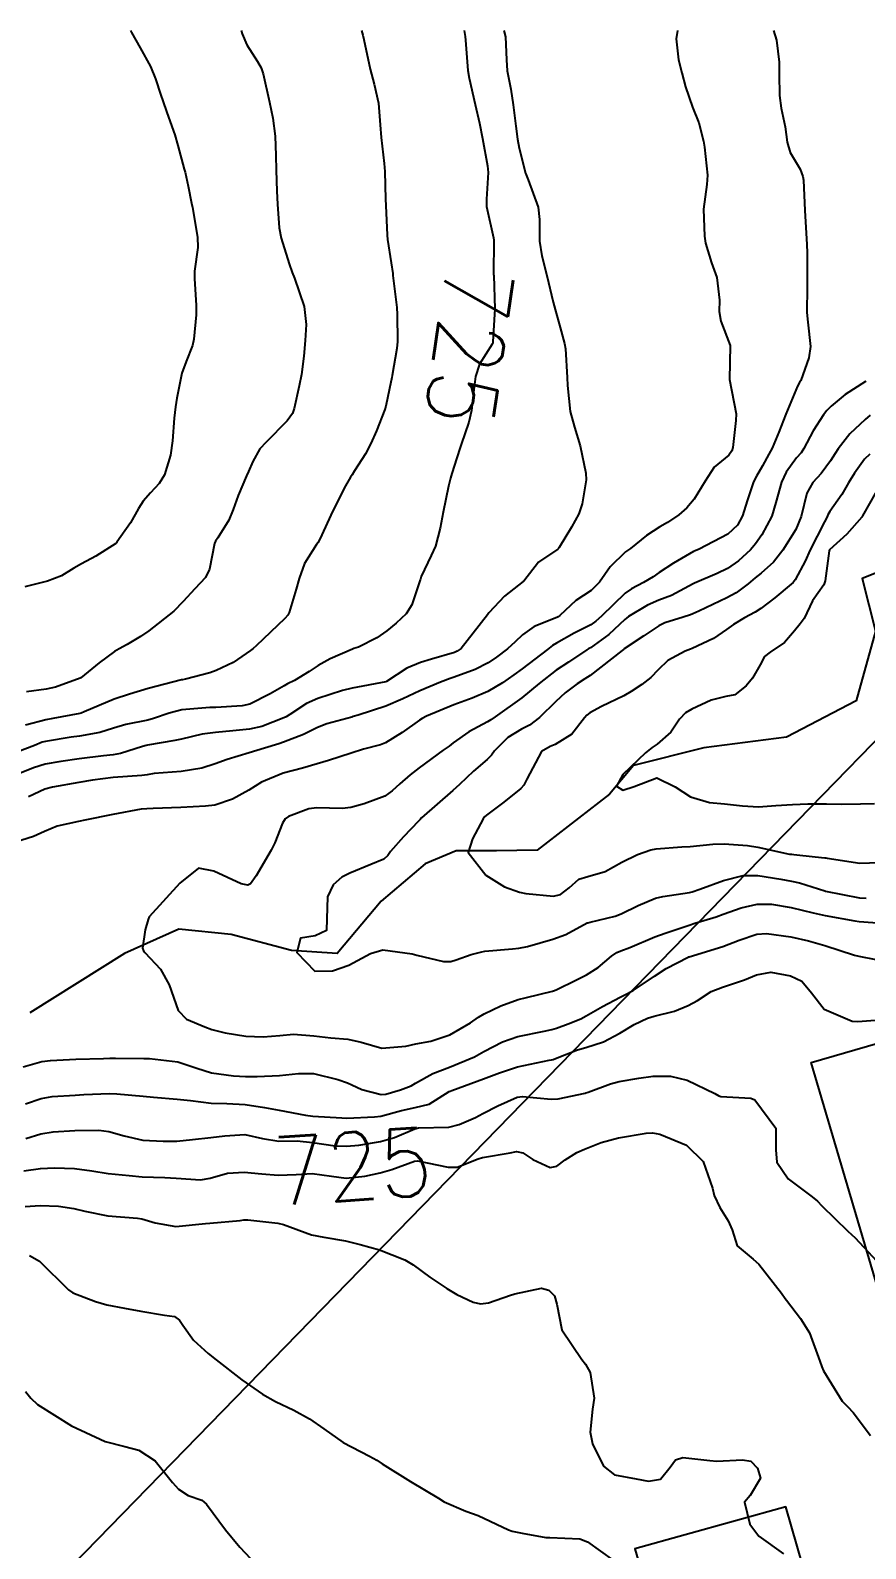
# Model space of a CAD drawing. Header units: metres. Extents: x 298520 to 308411, y 7433745 to 7450750.
# Drawn here: x 298642.4 to 298691.5, y 7450660.7 to 7450750 of the extents above; entities that cross this region are included whole.
import ezdxf
from ezdxf.enums import TextEntityAlignment as Align

# ---------------------------------------------------------------- set-up
doc = ezdxf.new("R2010")
doc.units = ezdxf.units.M
doc.header["$LTSCALE"] = 10
doc.linetypes.add('CONTINUO', pattern=[0])
for name, color, linetype in [('Cotas', 45, 'Continuous'), ('Curvas de Nivel 1m', 11, 'Continuous'), ('Curvas de Nivel 5m', 15, 'Continuous'), ('Edificações', 30, 'Continuous'), ('Hidrografia', 140, 'Continuous'), ('TEXTO', 45, 'Continuous')]:
    doc.layers.add(name, color=color, linetype=linetype)
doc.styles.add('Style-STANDARD', font='STANDARD.shx')

msp = doc.modelspace()

# ---------------------------------------------------------------- linework, layer by layer
at = {"layer": 'Curvas de Nivel 1m', "flags": 128}
for points, elevation in [([(298686.113, 7450749.95), (298686.298, 7450749.382), (298686.455, 7450748.075), (298686.464, 7450747.379), (298686.481, 7450746.12), (298686.571, 7450745.377), (298686.804, 7450744.286), (298686.935, 7450743.372), (298687.099, 7450742.771), (298687.687, 7450741.784), (298687.858, 7450741.358), (298687.89, 7450741.147), (298687.973, 7450739.357), (298687.988, 7450739.018), (298688.086, 7450737.355), (298688.113, 7450736.87), (298688.111, 7450735.355), (298688.109, 7450734.852), (298688.091, 7450733.355), (298688.144, 7450732.788), (298688.303, 7450731.353), (298688.209, 7450730.697), (298687.736, 7450729.358), (298687.658, 7450729.232), (298687.529, 7450729.016), (298686.842, 7450727.37), (298686.435, 7450726.309), (298686.036, 7450725.382), (298685.85, 7450725.022), (298685.477, 7450724.343), (298685.123, 7450723.739), (298684.948, 7450723.395), (298684.566, 7450722.285), (298684.295, 7450721.401), (298683.995, 7450720.846), (298683.432, 7450720.312), (298681.743, 7450719.435), (298681.515, 7450719.345), (298681.421, 7450719.304), (298680.245, 7450718.617), (298679.402, 7450718.057), (298679.043, 7450717.819), (298678.469, 7450717.469), (298677.757, 7450717.108), (298677.387, 7450716.854), (298675.996, 7450715.501), (298675.674, 7450715.2), (298675.365, 7450714.996), (298674.387, 7450714.49), (298673.349, 7450713.91), (298673.117, 7450713.763), (298672.816, 7450713.538), (298671.331, 7450712.394), (298670.844, 7450712.049), (298670.166, 7450711.572), (298669.318, 7450711.056), (298668.393, 7450710.668), (298667.31, 7450710.282), (298665.709, 7450709.624), (298665.446, 7450709.483), (298665.299, 7450709.379), (298664.279, 7450708.649), (298663.279, 7450708.047), (298662.997, 7450707.934), (298661.99, 7450707.669), (298661.271, 7450707.441), (298659.944, 7450707.015), (298659.264, 7450706.808), (298658.405, 7450706.565), (298657.258, 7450706.265), (298655.99, 7450705.739), (298655.248, 7450705.261), (298654.277, 7450704.726), (298653.239, 7450704.39), (298652.702, 7450704.312), (298651.237, 7450704.243), (298649.609, 7450704.186), (298649.236, 7450704.174), (298648.917, 7450704.142), (298647.233, 7450703.84), (298645.593, 7450703.499), (298645.226, 7450703.424), (298643.962, 7450703.142), (298643.217, 7450702.834), (298642.58, 7450702.528), (298641.206, 7450702.115)], 722), ([(298670.249, 7450749.95), (298670.352, 7450749.571), (298670.408, 7450748.219), (298670.444, 7450747.57), (298670.668, 7450746.492), (298670.811, 7450745.564), (298670.962, 7450744.313), (298671.066, 7450743.56), (298671.156, 7450743.016), (298671.534, 7450741.552), (298671.677, 7450741.159), (298672.265, 7450739.544), (298672.36, 7450738.828), (298672.359, 7450737.543), (298672.484, 7450736.682), (298672.776, 7450735.538), (298673.162, 7450733.961), (298673.268, 7450733.533), (298673.572, 7450732.465), (298673.826, 7450731.527), (298673.874, 7450731.212), (298673.983, 7450729.526), (298674.004, 7450729.057), (298674.161, 7450727.524), (298674.41, 7450726.615), (298674.753, 7450725.517), (298675.084, 7450723.899), (298675.103, 7450723.514), (298674.867, 7450722.097), (298674.666, 7450721.518), (298674.228, 7450720.729), (298673.511, 7450719.529), (298673.473, 7450719.479), (298673.422, 7450719.446), (298672.287, 7450718.67), (298671.428, 7450717.559), (298671.393, 7450717.526), (298670.283, 7450716.672), (298669.374, 7450715.694), (298669.327, 7450715.627), (298669.295, 7450715.581), (298668.456, 7450714.49), (298667.745, 7450713.596), (298667.515, 7450713.433), (298667.349, 7450713.368), (298665.997, 7450712.966), (298665.34, 7450712.767), (298664.537, 7450712.436), (298663.349, 7450711.65), (298663.323, 7450711.636), (298663.3, 7450711.627), (298661.319, 7450711.269), (298660.766, 7450711.127), (298659.313, 7450710.659), (298658.649, 7450710.368), (298657.653, 7450709.716), (298657.44, 7450709.579), (298657.3, 7450709.513), (298656.02, 7450709.011), (298655.289, 7450708.841), (298654.304, 7450708.744), (298653.286, 7450708.656), (298652.504, 7450708.558), (298651.28, 7450708.267), (298650.898, 7450708.176), (298649.274, 7450707.909), (298649.203, 7450707.892), (298648.991, 7450707.823), (298647.691, 7450707.413), (298647.268, 7450707.342), (298646.701, 7450707.282), (298645.265, 7450707.099), (298644.191, 7450706.953), (298643.262, 7450706.788), (298642.58, 7450706.576), (298641.254, 7450706.049)], 724), ([(298648.29, 7450749.95), (298648.343, 7450749.832), (298648.855, 7450748.915), (298649.456, 7450747.823), (298649.746, 7450747.105), (298650.066, 7450746.145), (298650.18, 7450745.813), (298650.414, 7450745.119), (298650.883, 7450743.802), (298651.072, 7450743.175), (298651.444, 7450741.794), (298651.493, 7450741.605), (298651.673, 7450740.788), (298651.873, 7450739.788), (298651.922, 7450739.524), (298652.223, 7450737.784), (298652.24, 7450737.17), (298652.058, 7450735.786), (298652.051, 7450735.341), (298652.156, 7450733.784), (298652.142, 7450733.22), (298652.01, 7450731.786), (298651.93, 7450731.415), (298651.55, 7450730.475), (298651.305, 7450729.794), (298651.002, 7450728.316), (298650.929, 7450727.799), (298650.853, 7450727.146), (298650.76, 7450725.801), (298650.642, 7450724.96), (298650.282, 7450723.808), (298649.977, 7450723.3), (298649.457, 7450722.745), (298649.018, 7450722.255), (298648.758, 7450721.827), (298648.276, 7450720.99), (298647.483, 7450719.839), (298647.46, 7450719.802), (298647.422, 7450719.768), (298646.24, 7450719.022), (298645.404, 7450718.571), (298644.955, 7450718.311), (298644.218, 7450717.878), (298643.39, 7450717.552), (298642.067, 7450717.223)], 728), ([(298661.885, 7450749.95), (298661.961, 7450749.668), (298662.023, 7450749.415), (298662.395, 7450747.664), (298662.629, 7450746.776), (298662.878, 7450745.659), (298662.981, 7450744.39), (298663.032, 7450743.657), (298663.218, 7450742.125), (298663.258, 7450741.654), (298663.298, 7450740.022), (298663.3, 7450739.654), (298663.378, 7450737.912), (298663.412, 7450737.652), (298663.619, 7450736.283), (298663.711, 7450735.649), (298663.724, 7450735.536), (298663.949, 7450733.646), (298663.983, 7450733.242), (298664.004, 7450731.646), (298663.958, 7450731.247), (298663.684, 7450729.649), (298663.659, 7450729.531), (298663.532, 7450728.89), (298663.311, 7450727.857), (298663.249, 7450727.653), (298662.757, 7450726.401), (298662.432, 7450725.661), (298662.102, 7450725.045), (298661.469, 7450724.045), (298661.325, 7450723.812), (298661.236, 7450723.673), (298660.937, 7450723.157), (298660.183, 7450721.689), (298659.426, 7450720.034), (298659.31, 7450719.815), (298659.229, 7450719.702), (298658.516, 7450718.599), (298658.214, 7450717.712), (298658.022, 7450717.078), (298657.615, 7450715.718), (298657.538, 7450715.551), (298657.369, 7450715.35), (298655.686, 7450713.745), (298655.501, 7450713.598), (298655.349, 7450713.484), (298654.328, 7450712.771), (298653.331, 7450712.297), (298652.943, 7450712.16), (298651.511, 7450711.788), (298651.352, 7450711.76), (298651.323, 7450711.755), (298651.275, 7450711.743), (298649.317, 7450711.237), (298648.227, 7450710.918), (298647.311, 7450710.608), (298645.558, 7450709.866), (298645.376, 7450709.795), (298645.302, 7450709.776), (298643.705, 7450709.478), (298643.296, 7450709.396), (298642.098, 7450709.095)], 726), ([(298654.795, 7450749.95), (298654.846, 7450749.754), (298655.12, 7450749.103), (298655.757, 7450748.119), (298655.977, 7450747.738), (298656.099, 7450747.387), (298656.463, 7450745.733), (298656.665, 7450744.784), (298656.803, 7450743.729), (298656.828, 7450742.592), (298656.845, 7450741.728), (298656.898, 7450740.501), (298656.932, 7450739.727), (298657.03, 7450738.338), (298657.141, 7450737.725), (298657.618, 7450736.213), (298657.802, 7450735.718), (298657.942, 7450735.383), (298658.5, 7450733.711), (298658.624, 7450732.658), (298658.567, 7450731.71), (298658.476, 7450730.789), (298658.342, 7450729.712), (298658.205, 7450729.041), (298657.91, 7450727.716), (298657.806, 7450727.421), (298657.506, 7450726.984), (298656.264, 7450725.738), (298655.899, 7450725.332), (298655.476, 7450724.595), (298655.22, 7450723.999), (298655.111, 7450723.754), (298654.609, 7450722.6), (298654.318, 7450721.761), (298654.06, 7450721.14), (298653.426, 7450720.111), (298653.286, 7450719.91), (298653.219, 7450719.772), (298652.923, 7450718.252), (298652.686, 7450717.777), (298652.066, 7450717.104), (298651.379, 7450716.352), (298650.825, 7450715.798), (298649.361, 7450714.639), (298648.878, 7450714.304), (298648.08, 7450713.833), (298647.608, 7450713.579), (298647.347, 7450713.425), (298646.438, 7450712.751), (298645.361, 7450711.869), (298645.323, 7450711.85), (298643.876, 7450711.325), (298643.316, 7450711.208), (298642.163, 7450711.053)], 727), ([(298680.464, 7450749.95), (298680.404, 7450749.451), (298680.53, 7450748.218), (298680.734, 7450747.445), (298680.938, 7450746.635), (298681.358, 7450745.436), (298681.719, 7450744.52), (298681.997, 7450743.427), (298682.054, 7450743.071), (298682.24, 7450741.424), (298682.206, 7450740.893), (298682.004, 7450739.426), (298682.056, 7450737.853), (298682.118, 7450737.433), (298682.466, 7450736.272), (298682.79, 7450735.422), (298682.94, 7450734.072), (298682.927, 7450733.42), (298683.014, 7450732.855), (298683.563, 7450731.41), (298683.533, 7450729.41), (298683.93, 7450727.406), (298683.912, 7450727.003), (298683.737, 7450725.408), (298683.677, 7450725.222), (298683.486, 7450724.97), (298682.634, 7450724.264), (298682.098, 7450723.43), (298681.452, 7450722.382), (298681.028, 7450721.864), (298680.559, 7450721.449), (298679.883, 7450721.011), (298679.436, 7450720.747), (298678.652, 7450720.246), (298677.699, 7450719.477), (298677.536, 7450719.364), (298677.42, 7450719.286), (298676.505, 7450718.395), (298675.879, 7450717.503), (298675.388, 7450717.014), (298674.49, 7450716.411), (298673.555, 7450715.528), (298673.449, 7450715.452), (298673.371, 7450715.423), (298672.032, 7450714.881), (298671.356, 7450714.399), (298670.928, 7450713.986), (298670.467, 7450713.569), (298669.824, 7450713.089), (298669.335, 7450712.761), (298668.571, 7450712.351), (298667.328, 7450711.909), (298667.095, 7450711.834), (298666.522, 7450711.612), (298665.318, 7450711.105), (298664.308, 7450710.635), (298663.309, 7450710.211), (298661.673, 7450709.674), (298661.394, 7450709.586), (298661.301, 7450709.555), (298659.831, 7450709.158), (298659.292, 7450708.949), (298658.456, 7450708.538), (298657.278, 7450708.077), (298657.007, 7450707.994), (298656.167, 7450707.737), (298655.27, 7450707.456), (298653.968, 7450707.061), (298653.263, 7450706.81), (298652.481, 7450706.558), (298651.259, 7450706.359), (298649.682, 7450706.238), (298649.256, 7450706.169), (298648.951, 7450706.128), (298647.255, 7450706.01), (298646.049, 7450705.858), (298645.251, 7450705.71), (298643.688, 7450705.446), (298643.247, 7450705.319), (298642.276, 7450704.866)], 723), ([(298691.549, 7450729.32), (298691.533, 7450729.3), (298690.331, 7450728.526), (298689.518, 7450727.855), (298689.265, 7450727.593), (298689.067, 7450727.344), (298688.457, 7450726.397), (298687.913, 7450725.356), (298687.742, 7450725.104), (298687.485, 7450724.804), (298686.869, 7450723.972), (298686.585, 7450723.373), (298686.262, 7450722.189), (298686.019, 7450721.381), (298685.432, 7450720.275), (298685.073, 7450719.747), (298684.772, 7450719.397), (298684.063, 7450718.754), (298683.406, 7450718.301), (298682.809, 7450718.012), (298681.477, 7450717.439), (298681.392, 7450717.397), (298680.124, 7450716.714), (298679.383, 7450716.434), (298678.7, 7450716.147), (298677.597, 7450715.478), (298677.465, 7450715.385), (298677.37, 7450715.302), (298676.431, 7450714.419), (298675.345, 7450713.636), (298675.264, 7450713.59), (298675.143, 7450713.512), (298674.061, 7450712.797), (298673.331, 7450712.323), (298672.324, 7450711.545), (298671.314, 7450710.702), (298669.74, 7450709.576), (298669.48, 7450709.398), (298669.299, 7450709.287), (298668.184, 7450708.696), (298667.28, 7450708.041), (298667.032, 7450707.848), (298666.686, 7450707.609), (298665.262, 7450706.569), (298664.734, 7450706.159), (298664.136, 7450705.641), (298663.674, 7450705.22), (298663.246, 7450704.919), (298662.025, 7450704.452), (298661.239, 7450704.241), (298660.738, 7450704.185), (298659.238, 7450704.229), (298658.774, 7450704.168), (298657.581, 7450703.717), (298657.378, 7450703.572), (298657.227, 7450703.314), (298656.77, 7450702.166), (298656.566, 7450701.73), (298655.677, 7450700.232), (298655.34, 7450699.748), (298655.182, 7450699.667), (298654.803, 7450699.754), (298653.19, 7450700.504), (298652.289, 7450700.682), (298651.183, 7450699.79), (298649.384, 7450697.817), (298649.313, 7450697.665), (298649.151, 7450697.051), (298648.979, 7450695.978), (298649.038, 7450695.821), (298649.132, 7450695.724), (298650.046, 7450694.73), (298650.552, 7450693.806), (298651.09, 7450692.298), (298651.572, 7450691.793), (298652.654, 7450691.351), (298653.077, 7450691.194), (298653.85, 7450690.987), (298655.073, 7450690.799), (298656.086, 7450690.748), (298657.074, 7450690.842), (298657.88, 7450690.907), (298659.074, 7450690.821), (298660.071, 7450690.692), (298661.072, 7450690.61), (298661.851, 7450690.449), (298663.067, 7450690.096), (298664.49, 7450690.214), (298665.07, 7450690.337), (298665.948, 7450690.493), (298667.076, 7450690.879), (298668.288, 7450691.588), (298668.754, 7450691.917), (298669.091, 7450692.11), (298670.082, 7450692.586), (298671.104, 7450692.944), (298671.593, 7450693.065), (298673.112, 7450693.439), (298673.18, 7450693.461), (298673.337, 7450693.528), (298674.529, 7450694.105), (298675.122, 7450694.392), (298675.796, 7450694.834), (298676.591, 7450695.495), (298676.91, 7450695.718), (298677.136, 7450695.814), (298677.67, 7450696.014), (298679.145, 7450696.635), (298679.743, 7450696.858), (298681.152, 7450697.323), (298681.501, 7450697.435), (298682.755, 7450697.82), (298683.161, 7450697.964), (298684.218, 7450698.348), (298685.17, 7450698.559), (298686.001, 7450698.551), (298687.168, 7450698.354), (298688.461, 7450698.053), (298689.161, 7450697.893), (298690.903, 7450697.577), (298691.156, 7450697.542), (298693.057, 7450697.398)], 721), ([(298691.787, 7450725.017), (298691.484, 7450724.732), (298690.887, 7450723.911), (298690.534, 7450723.329), (298690.139, 7450722.651), (298689.446, 7450721.643), (298689.329, 7450721.457), (298689.279, 7450721.342), (298689.131, 7450721.036), (298688.263, 7450719.357), (298688.001, 7450718.774), (298687.397, 7450717.635), (298687.28, 7450717.485), (298687.167, 7450717.372), (298686.199, 7450716.568), (298685.378, 7450715.943), (298685.039, 7450715.73), (298684.419, 7450715.4), (298683.766, 7450715.007), (298683.362, 7450714.71), (298682.586, 7450714.19), (298681.345, 7450713.59), (298681.234, 7450713.551), (298680.923, 7450713.444), (298679.901, 7450712.89), (298679.332, 7450712.346), (298678.91, 7450711.881), (298678.381, 7450711.469), (298677.738, 7450711.057), (298677.316, 7450710.812), (298675.997, 7450710.187), (298675.306, 7450709.805), (298675.137, 7450709.679), (298674.992, 7450709.513), (298674.245, 7450708.564), (298673.279, 7450707.945), (298672.989, 7450707.823), (298672.475, 7450707.542), (298671.608, 7450705.906), (298671.421, 7450705.557), (298671.251, 7450705.366), (298670.256, 7450704.557), (298669.235, 7450703.786), (298669.12, 7450703.695), (298669.03, 7450703.582), (298668.399, 7450702.404), (298668.156, 7450701.59), (298669.19, 7450700.267), (298670.283, 7450699.569), (298671.178, 7450699.255), (298671.541, 7450699.191), (298673.175, 7450699.025), (298673.582, 7450699.121), (298674.094, 7450699.521), (298674.671, 7450700.032), (298675.19, 7450700.18), (298676.207, 7450700.486), (298677.198, 7450701.022), (298678.12, 7450701.476), (298678.912, 7450701.76), (298679.208, 7450701.816), (298680.735, 7450701.92), (298681.211, 7450701.953), (298682.545, 7450702.088), (298683.213, 7450702.114), (298684.602, 7450702.006), (298685.208, 7450701.903), (298687.071, 7450701.505), (298687.204, 7450701.491), (298687.32, 7450701.485), (298688.578, 7450701.349), (298689.153, 7450701.291), (298689.202, 7450701.284), (298689.282, 7450701.259), (298691.199, 7450700.972), (298692.936, 7450701.029)], 719), ([(298692.446, 7450723.305), (298691.445, 7450721.536), (298691.368, 7450721.397), (298691.319, 7450721.321), (298690.446, 7450720.317), (298689.423, 7450719.389), (298689.401, 7450719.34), (298689.172, 7450717.568), (298689.083, 7450717.345), (298688.426, 7450716.397), (298687.918, 7450715.362), (298687.686, 7450715.047), (298687.362, 7450714.627), (298686.772, 7450713.955), (298685.931, 7450713.384), (298685.597, 7450713.131), (298685.335, 7450712.637), (298684.877, 7450711.845), (298684.519, 7450711.398), (298683.854, 7450710.868), (298683.316, 7450710.763), (298682.456, 7450710.565), (298681.309, 7450710.035), (298680.944, 7450709.806), (298680.586, 7450709.447), (298680.078, 7450708.665), (298679.281, 7450707.972), (298678.977, 7450707.763), (298678.599, 7450707.467), (298677.26, 7450706.192), (298676.878, 7450705.494), (298677.251, 7450705.268), (298677.925, 7450705.48), (298679.258, 7450705.988), (298680.331, 7450705.449), (298681.247, 7450704.863), (298682.364, 7450704.543), (298683.243, 7450704.456), (298684.303, 7450704.333), (298685.236, 7450704.284), (298686.26, 7450704.358), (298687.239, 7450704.423), (298688.143, 7450704.453), (298689.24, 7450704.456), (298690.131, 7450704.44), (298691.24, 7450704.449), (298692.062, 7450704.487)], 718), ([(298641.96, 7450688.994), (298643.057, 7450689.296), (298643.579, 7450689.363), (298645.059, 7450689.446), (298646.698, 7450689.484), (298647.059, 7450689.495), (298647.396, 7450689.5), (298649.06, 7450689.488), (298649.397, 7450689.479), (298651.058, 7450689.278), (298652.183, 7450688.912), (298653.052, 7450688.638), (298654.349, 7450688.458), (298655.05, 7450688.424), (298655.736, 7450688.426), (298657.051, 7450688.486), (298658.166, 7450688.595), (298659.052, 7450688.594), (298660.482, 7450688.252), (298661.047, 7450688.058), (298661.309, 7450687.94), (298661.899, 7450687.667), (298663.039, 7450687.37), (298663.304, 7450687.382), (298664.167, 7450687.639), (298664.8, 7450687.877), (298665.047, 7450688.024), (298666.069, 7450688.603), (298667.057, 7450688.98), (298668.517, 7450689.588), (298669.066, 7450689.889), (298670.173, 7450690.468), (298671.075, 7450690.781), (298672.627, 7450691.085), (298673.079, 7450691.179), (298673.348, 7450691.259), (298674.045, 7450691.52), (298674.777, 7450691.823), (298675.09, 7450691.981), (298676.068, 7450692.531), (298677.107, 7450693.09), (298677.377, 7450693.218), (298677.86, 7450693.479), (298679.122, 7450694.328), (298679.808, 7450694.772), (298681.093, 7450695.44), (298681.119, 7450695.454), (298681.161, 7450695.467), (298683.14, 7450696.072), (298684.105, 7450696.439), (298685.147, 7450696.786), (298685.706, 7450696.826), (298687.146, 7450696.64), (298688.19, 7450696.401), (298689.141, 7450696.119), (298690.899, 7450695.558), (298691.135, 7450695.497), (298692.152, 7450695.31)], 722), ([(298642.11, 7450686.816), (298643.031, 7450687.125), (298643.681, 7450687.236), (298645.035, 7450687.327), (298645.531, 7450687.367), (298647.037, 7450687.419), (298647.476, 7450687.396), (298649.035, 7450687.275), (298649.64, 7450687.208), (298651.032, 7450687.086), (298651.81, 7450687.01), (298653.029, 7450686.852), (298653.95, 7450686.84), (298655.028, 7450686.778), (298656.169, 7450686.589), (298657.024, 7450686.445), (298658.574, 7450686.15), (298659.019, 7450686.09), (298660.719, 7450685.982), (298661.017, 7450685.977), (298662.634, 7450686.04), (298663.02, 7450686.093), (298664.234, 7450686.429), (298665.027, 7450686.597), (298665.859, 7450686.793), (298667.042, 7450687.53), (298667.087, 7450687.564), (298667.193, 7450687.608), (298669.05, 7450688.283), (298669.995, 7450688.63), (298671.057, 7450688.984), (298672.92, 7450689.39), (298673.062, 7450689.403), (298673.163, 7450689.427), (298673.396, 7450689.527), (298674.595, 7450689.987), (298675.069, 7450690.126), (298676.117, 7450690.455), (298677.078, 7450690.976), (298677.923, 7450691.477), (298678.698, 7450691.857), (298679.091, 7450691.976), (298680.288, 7450692.255), (298681.1, 7450692.597), (298681.649, 7450692.888), (298682.463, 7450693.42), (298683.116, 7450693.683), (298684.415, 7450694.102), (298685.123, 7450694.408), (298685.956, 7450694.551), (298687.123, 7450694.352), (298687.786, 7450694.026), (298688.356, 7450693.351), (298689.099, 7450692.382), (298690.744, 7450691.668), (298691.088, 7450691.651), (298692.623, 7450691.771)], 723), ([(298642.132, 7450684.769), (298643.004, 7450685.043), (298643.725, 7450685.164), (298645.007, 7450685.243), (298646.426, 7450685.267), (298647.006, 7450685.191), (298647.909, 7450684.926), (298649.002, 7450684.686), (298650.195, 7450684.614), (298651.001, 7450684.627), (298651.926, 7450684.71), (298653.004, 7450684.837), (298653.835, 7450684.932), (298655.006, 7450685.01), (298656.048, 7450684.779), (298657.002, 7450684.627), (298658.081, 7450684.631), (298659.001, 7450684.545), (298660.336, 7450684.351), (298660.999, 7450684.322), (298661.717, 7450684.386), (298663.002, 7450684.595), (298663.818, 7450684.829), (298665.01, 7450685.346), (298665.24, 7450685.398), (298667.011, 7450685.444), (298667.627, 7450685.601), (298668.586, 7450686.02), (298669.023, 7450686.236), (298669.897, 7450686.704), (298671.038, 7450687.205), (298671.346, 7450687.248), (298673.036, 7450687.085), (298673.449, 7450687.114), (298675.032, 7450687.447), (298675.082, 7450687.46), (298675.21, 7450687.508), (298676.537, 7450687.999), (298677.043, 7450688.131), (298678.191, 7450688.328), (298679.048, 7450688.443), (298680.054, 7450688.444), (298681.045, 7450688.214), (298682.668, 7450687.415), (298682.909, 7450687.289), (298683.031, 7450687.255), (298684.786, 7450687.149), (298685.029, 7450687.045), (298686.255, 7450685.378), (298686.262, 7450684.116), (298686.318, 7450683.377), (298686.978, 7450682.408), (298688.39, 7450681.349), (298688.709, 7450681.093), (298688.958, 7450680.825), (298690.502, 7450679.324), (298690.937, 7450678.932), (298692.439, 7450677.305)], 724), ([(298642.088, 7450680.767), (298642.957, 7450680.832), (298644.04, 7450680.796), (298644.955, 7450680.656), (298645.595, 7450680.506), (298646.947, 7450680.231), (298648.686, 7450680.082), (298648.945, 7450680.043), (298649.731, 7450679.812), (298650.941, 7450679.605), (298652.702, 7450679.774), (298652.943, 7450679.803), (298654.738, 7450679.959), (298654.945, 7450679.986), (298655.191, 7450679.992), (298656.944, 7450679.798), (298657.277, 7450679.717), (298658.937, 7450679.111), (298659.651, 7450678.977), (298660.934, 7450678.751), (298661.805, 7450678.54), (298662.929, 7450678.224), (298664.418, 7450677.635), (298664.919, 7450677.339), (298665.903, 7450676.625), (298666.898, 7450675.953), (298667.492, 7450675.601), (298668.442, 7450675.14), (298668.888, 7450675.045), (298669.347, 7450675.117), (298670.649, 7450675.562), (298670.832, 7450675.623), (298670.894, 7450675.64), (298672.471, 7450675.965), (298672.898, 7450675.859), (298673.235, 7450675.527), (298673.381, 7450675.032), (298673.66, 7450673.522), (298674.847, 7450671.787), (298675.064, 7450671.508), (298675.34, 7450671.003), (298675.578, 7450669.502), (298675.462, 7450668.858), (298675.334, 7450667.505), (298675.471, 7450666.825), (298676.125, 7450665.496), (298676.768, 7450664.999), (298678.044, 7450664.749), (298678.765, 7450664.624), (298679.472, 7450664.747), (298680.04, 7450665.447), (298680.355, 7450665.868), (298680.782, 7450666.017), (298682.368, 7450665.835), (298682.779, 7450665.802), (298684.292, 7450665.886), (298684.779, 7450665.796), (298685.175, 7450665.386), (298685.352, 7450664.799), (298684.757, 7450663.775), (298684.419, 7450663.395), (298684.733, 7450662.093), (298685.26, 7450661.385), (298686.713, 7450660.352)], 726), ([(298642.331, 7450677.899), (298642.918, 7450677.558), (298644.632, 7450675.873), (298644.891, 7450675.69), (298646.23, 7450675.193), (298646.884, 7450674.995), (298647.922, 7450674.79), (298648.881, 7450674.629), (298650.292, 7450674.393), (298650.878, 7450674.31), (298651.172, 7450674.092), (298651.36, 7450673.793), (298651.992, 7450672.911), (298652.856, 7450672.123), (298653.325, 7450671.765), (298654.835, 7450670.582), (298656.042, 7450669.738), (298656.819, 7450669.308), (298657.888, 7450668.788), (298658.809, 7450668.278), (298659.658, 7450667.691), (298660.791, 7450666.892), (298662.346, 7450666.09), (298662.776, 7450665.86), (298663.099, 7450665.647), (298664.763, 7450664.607), (298666.404, 7450663.613), (298666.751, 7450663.4), (298668.007, 7450662.853), (298668.743, 7450662.593), (298670.537, 7450661.76), (298670.734, 7450661.68), (298671.323, 7450661.554), (298672.73, 7450661.318), (298672.953, 7450661.313), (298674.729, 7450661.228), (298675.179, 7450661.052), (298676.71, 7450659.947)], 727), ([(298642.104, 7450669.901), (298642.419, 7450669.496), (298642.815, 7450669.122), (298644.803, 7450667.87), (298646.79, 7450666.951), (298647.945, 7450666.669), (298648.782, 7450666.443), (298649.733, 7450665.81), (298650.76, 7450664.547), (298651.106, 7450664.144), (298651.68, 7450663.786), (298652.477, 7450663.5), (298652.748, 7450663.267), (298653.865, 7450661.759), (298654.718, 7450660.738), (298655.658, 7450659.74)], 728)]:
    msp.add_lwpolyline(points, dxfattribs=dict(at, elevation=elevation))
at = {"layer": 'Curvas de Nivel 5m', "flags": 128}
for points, elevation in [([(298667.925, 7450749.95), (298667.977, 7450749.598), (298667.992, 7450749.376), (298668.125, 7450747.596), (298668.206, 7450747.138), (298668.573, 7450745.592), (298668.819, 7450744.486), (298668.99, 7450743.587), (298669.292, 7450741.979), (298669.33, 7450741.584), (298669.224, 7450740.019), (298669.238, 7450739.584), (298669.635, 7450737.75), (298669.662, 7450737.609), (298669.662, 7450737.58), (298669.647, 7450735.614), (298669.654, 7450735.579), (298669.659, 7450735.533), (298669.722, 7450733.578), (298669.615, 7450731.631), (298669.604, 7450731.579), (298669.562, 7450731.494), (298668.827, 7450730.311), (298668.589, 7450729.59), (298668.471, 7450728.648), (298668.356, 7450727.592), (298668.199, 7450726.9), (298667.742, 7450725.598), (298667.674, 7450725.414), (298667.481, 7450724.802), (298667.192, 7450723.879), (298667.108, 7450723.605), (298667.002, 7450723.151), (298666.691, 7450721.611), (298666.499, 7450720.679), (298666.24, 7450719.618), (298665.972, 7450719.064), (298665.396, 7450717.826), (298665.343, 7450717.681), (298665.328, 7450717.631), (298664.844, 7450716.17), (298664.505, 7450715.639), (298663.92, 7450715.092), (298663.363, 7450714.628), (298662.787, 7450714.227), (298661.699, 7450713.667), (298661.431, 7450713.59), (298661.351, 7450713.565), (298660.038, 7450712.994), (298659.336, 7450712.6), (298658.793, 7450712.243), (298657.943, 7450711.714), (298657.529, 7450711.51), (298657.32, 7450711.403), (298656.504, 7450710.921), (298655.309, 7450710.328), (298654.846, 7450710.216), (298653.307, 7450710.134), (298652.96, 7450710.12), (298651.305, 7450709.992), (298650.557, 7450709.801), (298649.643, 7450709.47), (298649.296, 7450709.384), (298647.999, 7450709.126), (298647.289, 7450708.903), (298646.481, 7450708.656), (298645.282, 7450708.447), (298644.783, 7450708.372), (298643.276, 7450708.127), (298643.09, 7450708.078), (298642.626, 7450707.896), (298641.659, 7450707.516)], 725), ([(298691.812, 7450727.316), (298691.51, 7450727.06), (298690.612, 7450726.219), (298689.932, 7450725.336), (298689.759, 7450725.067), (298689.482, 7450724.64), (298688.931, 7450723.885), (298688.437, 7450723.35), (298688.085, 7450722.725), (298687.747, 7450721.357), (298687.435, 7450720.588), (298686.674, 7450719.377), (298686.122, 7450718.674), (298685.402, 7450718.023), (298685.05, 7450717.742), (298684.638, 7450717.398), (298683.927, 7450716.865), (298683.384, 7450716.568), (298681.737, 7450715.795), (298681.375, 7450715.626), (298681.242, 7450715.574), (298680.813, 7450715.446), (298679.725, 7450715.099), (298679.365, 7450714.919), (298678.492, 7450714.332), (298677.344, 7450713.573), (298677.292, 7450713.532), (298677.225, 7450713.482), (298675.328, 7450712.016), (298675.025, 7450711.814), (298674.559, 7450711.518), (298673.861, 7450710.981), (298673.312, 7450710.482), (298672.343, 7450709.544), (298671.764, 7450709.085), (298671.292, 7450708.845), (298670.486, 7450708.367), (298669.7, 7450707.576), (298669.519, 7450707.329), (298669.268, 7450707.064), (298668.472, 7450706.376), (298667.639, 7450705.596), (298667.439, 7450705.41), (298667.249, 7450705.244), (298665.412, 7450703.627), (298665.323, 7450703.537), (298665.23, 7450703.432), (298664.345, 7450702.51), (298663.592, 7450701.646), (298663.435, 7450701.414), (298663.198, 7450701.2), (298662.427, 7450700.893), (298661.19, 7450700.39), (298660.727, 7450700.145), (298660.211, 7450699.69), (298659.873, 7450698.992), (298659.837, 7450697.693), (298659.823, 7450697.016), (298659.143, 7450696.703), (298658.289, 7450696.565), (298658.071, 7450695.711), (298659.122, 7450694.623), (298660.17, 7450694.642), (298661.126, 7450694.973), (298662.415, 7450695.661), (298663.135, 7450695.872), (298664.853, 7450695.633), (298665.132, 7450695.556), (298666.708, 7450695.186), (298667.129, 7450695.195), (298667.443, 7450695.284), (298668.331, 7450695.588), (298668.959, 7450695.757), (298669.135, 7450695.784), (298670.764, 7450695.936), (298671.137, 7450695.964), (298671.645, 7450696.059), (298673.143, 7450696.494), (298673.903, 7450696.765), (298675.152, 7450697.452), (298675.196, 7450697.466), (298675.343, 7450697.508), (298676.8, 7450697.851), (298677.16, 7450697.993), (298678.158, 7450698.485), (298679.175, 7450698.904), (298679.614, 7450699.018), (298681.18, 7450699.245), (298681.339, 7450699.279), (298681.78, 7450699.431), (298683.188, 7450699.956), (298684.345, 7450700.245), (298685.191, 7450700.236), (298686.546, 7450700.02), (298687.188, 7450699.913), (298687.644, 7450699.82), (298689.14, 7450699.341), (298689.183, 7450699.325), (298691.177, 7450698.929), (298691.585, 7450698.908)], 720), ([(298642, 7450682.883), (298642.984, 7450683.013), (298643.816, 7450683.051), (298644.984, 7450683.013), (298645.999, 7450682.871), (298646.976, 7450682.716), (298648.212, 7450682.59), (298648.973, 7450682.525), (298650.303, 7450682.477), (298650.973, 7450682.449), (298652.409, 7450682.341), (298652.973, 7450682.433), (298653.994, 7450682.744), (298654.979, 7450682.792), (298656.013, 7450682.699), (298656.976, 7450682.62), (298658.028, 7450682.658), (298658.978, 7450682.713), (298660.106, 7450682.559), (298660.974, 7450682.447), (298662.079, 7450682.561), (298662.98, 7450682.765), (298663.669, 7450682.957), (298664.99, 7450683.44), (298665.166, 7450683.453), (298666.985, 7450683.091), (298667.497, 7450683.09), (298668.738, 7450683.584), (298668.994, 7450683.653), (298670.625, 7450683.935), (298670.997, 7450684.01), (298671.37, 7450683.928), (298671.966, 7450683.545), (298672.986, 7450683.063), (298673.37, 7450683.143), (298673.865, 7450683.521), (298674.55, 7450683.961), (298674.999, 7450684.157), (298675.971, 7450684.532), (298677.006, 7450684.823), (298678.638, 7450685.094), (298679.009, 7450685.104), (298679.427, 7450685.038), (298681.002, 7450684.391), (298681.983, 7450683.43), (298682.533, 7450681.86), (298682.632, 7450681.423), (298682.956, 7450680.721), (298683.463, 7450679.927), (298683.69, 7450679.409), (298683.992, 7450678.462), (298684.926, 7450677.672), (298685.261, 7450677.387), (298686.591, 7450675.679), (298686.817, 7450675.371), (298686.892, 7450675.261), (298687.707, 7450674.183), (298688.251, 7450673.349), (298688.848, 7450671.678), (298688.962, 7450671.339), (298689.074, 7450671.104), (298690.162, 7450669.327), (298690.489, 7450668.995), (298690.816, 7450668.662), (298691.836, 7450667.31)], 725)]:
    msp.add_lwpolyline(points, dxfattribs=dict(at, elevation=elevation))
at = {"layer": 'Edificações'}
for points in [[(298697.536, 7450691.91), (298704.949, 7450666.087), (298695.87, 7450663.761), (298688.345, 7450689.246)], [(298690.451, 7450635.584), (298689.383, 7450639.442), (298691.51, 7450640.016), (298689.164, 7450648.399), (298686.443, 7450647.619), (298685.932, 7450649.018), (298690.484, 7450650.525), (298686.846, 7450663.116), (298677.955, 7450660.632), (298680.713, 7450651.265), (298681.054, 7450651.358), (298681.885, 7450648.305), (298681.517, 7450648.193), (298681.977, 7450646.265), (298680.068, 7450645.834), (298681.346, 7450640.497), (298682.094, 7450640.633), (298682.673, 7450638.17), (298682.384, 7450638.051), (298682.758, 7450636.488), (298684.399, 7450636.885), (298685.105, 7450634.319)]]:
    msp.add_lwpolyline(points, close=True, dxfattribs=at)
at = {"layer": 'Hidrografia'}
msp.add_lwpolyline([(298773.4, 7450726.597), (298716.589, 7450729.802), (298699.18, 7450720.82), (298691.34, 7450717.711), (298692.119, 7450714.614), (298690.981, 7450710.523), (298686.885, 7450708.387), (298682.015, 7450707.75), (298677.874, 7450706.705), (298676.463, 7450705.023), (298672.224, 7450701.743), (298669.812, 7450701.697), (298667.446, 7450701.697), (298665.625, 7450700.925), (298663.031, 7450698.743), (298660.437, 7450695.652), (298657.752, 7450695.834), (298654.199, 7450696.769), (298651.124, 7450697.085), (298647.934, 7450695.65), (298642.35, 7450692.166)], dxfattribs=at)
at = {"layer": 'TEXTO', "linetype": 'CONTINUO'}
msp.add_polyline3d([(298562.49, 7450575.176, 0), (298716.235, 7450732.911, 0)], dxfattribs=at)

# ---------------------------------------------------------------- texts
at = {"layer": 'Cotas', "style": 'Style-STANDARD'}
for rotation, p in [(261.82698, (298668.226, 7450731.371, 725)), (3.9706, (298661.351, 7450683.142, 725))]:
    msp.add_text('725', height=4, rotation=rotation, dxfattribs=at).set_placement(p, align=Align.MIDDLE_CENTER)

doc.saveas('drawing.dxf')
